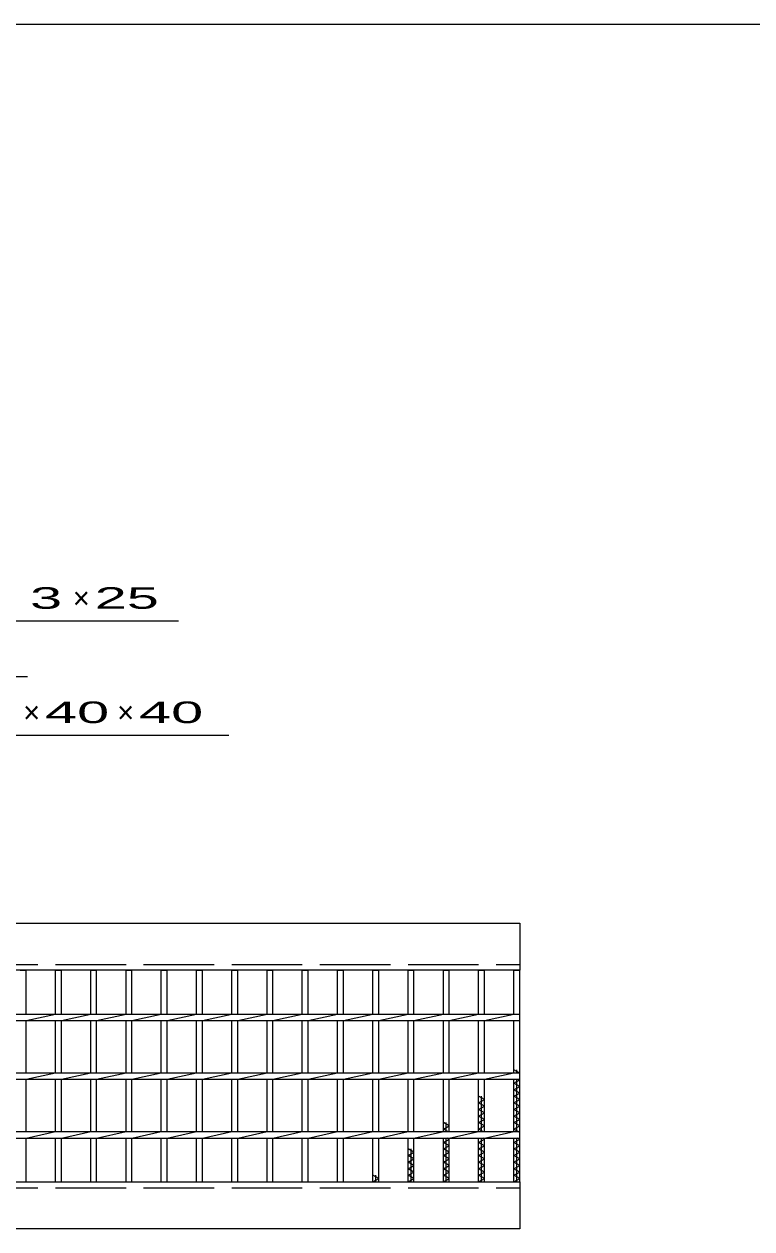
# Model space of a CAD drawing. Units: millimetres, scale not verified. Extents: x -1820 to 1731, y -1282 to 1054.
# Drawn here: x -846 to -227, y 28 to 1054 of the extents above; entities that cross this region are included whole.
import ezdxf
from ezdxf.enums import TextEntityAlignment as Align

# ---------------------------------------------------------------- set-up
doc = ezdxf.new("R2010")
doc.units = ezdxf.units.MM
doc.header["$LTSCALE"] = 10
doc.linetypes.add('DASHED', pattern=[7.5, 6, -1.5])
for name, color, linetype, lineweight in [('0_2', 150, 'Continuous', 25), ('16', 3, 'Continuous', 25), ('22', 4, 'Continuous', 25)]:
    doc.layers.add(name, color=color, linetype=linetype, lineweight=lineweight)
doc.styles.add('ベクトル', font='')
doc.styles.get('ベクトル').set_extended_font_data('ベクトル')

msp = doc.modelspace()

# ---------------------------------------------------------------- linework, layer by layer
at = {"layer": '0_2'}
msp.add_line((-1729, 1053.5), (1731, 1053.5), dxfattribs=at)
at = {"layer": '16'}
for p, q in [((-1419, 288.5), (-424, 288.5)), ((-424, 288.5), (-424, 248.5)), ((-424, 248.5), (-1419, 248.5)), ((-849, 248.5), (-844, 248.5)), ((-844, 211.25), (-844, 248.5)), ((-819, 211.25), (-819, 248.5)), ((-819, 248.5), (-814, 248.5)), ((-814, 211.25), (-814, 248.5)), ((-789, 211.25), (-789, 248.5)), ((-789, 248.5), (-784, 248.5)), ((-784, 211.25), (-784, 248.5)), ((-759, 211.25), (-759, 248.5)), ((-759, 248.5), (-754, 248.5)), ((-754, 211.25), (-754, 248.5)), ((-729, 211.25), (-729, 248.5)), ((-729, 248.5), (-724, 248.5)), ((-724, 211.25), (-724, 248.5)), ((-699, 211.25), (-699, 248.5)), ((-699, 248.5), (-694, 248.5)), ((-694, 211.25), (-694, 248.5)), ((-669, 211.25), (-669, 248.5)), ((-669, 248.5), (-664, 248.5)), ((-664, 211.25), (-664, 248.5)), ((-639, 211.25), (-639, 248.5)), ((-639, 248.5), (-634, 248.5)), ((-634, 211.25), (-634, 248.5)), ((-609, 211.25), (-609, 248.5)), ((-609, 248.5), (-604, 248.5)), ((-604, 211.25), (-604, 248.5)), ((-579, 211.25), (-579, 248.5)), ((-579, 248.5), (-574, 248.5)), ((-574, 211.25), (-574, 248.5)), ((-549, 211.25), (-549, 248.5)), ((-549, 248.5), (-544, 248.5)), ((-544, 211.25), (-544, 248.5)), ((-519, 211.25), (-519, 248.5)), ((-519, 248.5), (-514, 248.5)), ((-514, 211.25), (-514, 248.5)), ((-489, 211.25), (-489, 248.5)), ((-489, 248.5), (-484, 248.5)), ((-484, 211.25), (-484, 248.5)), ((-459, 211.25), (-459, 248.5)), ((-459, 248.5), (-454, 248.5)), ((-454, 211.25), (-454, 248.5)), ((-429, 211.25), (-429, 248.5)), ((-429, 248.5), (-424, 248.5)), ((-424, 68.5), (-424, 248.5)), ((-1419, 211.25), (-424, 211.25)), ((-1419, 205.75), (-424, 205.75)), ((-844, 205.75), (-819, 211.25)), ((-844, 161.25), (-844, 205.75)), ((-819, 161.25), (-819, 205.75)), ((-814, 205.75), (-789, 211.25)), ((-814, 161.25), (-814, 205.75)), ((-789, 161.25), (-789, 205.75)), ((-784, 205.75), (-759, 211.25)), ((-784, 161.25), (-784, 205.75)), ((-759, 161.25), (-759, 205.75)), ((-754, 205.75), (-729, 211.25)), ((-754, 161.25), (-754, 205.75)), ((-729, 161.25), (-729, 205.75)), ((-724, 205.75), (-699, 211.25)), ((-724, 161.25), (-724, 205.75)), ((-699, 161.25), (-699, 205.75)), ((-694, 205.75), (-669, 211.25)), ((-694, 161.25), (-694, 205.75)), ((-669, 161.25), (-669, 205.75)), ((-664, 205.75), (-639, 211.25)), ((-664, 161.25), (-664, 205.75)), ((-639, 161.25), (-639, 205.75)), ((-634, 205.75), (-609, 211.25)), ((-634, 161.25), (-634, 205.75)), ((-609, 161.25), (-609, 205.75)), ((-604, 205.75), (-579, 211.25)), ((-604, 161.25), (-604, 205.75)), ((-579, 161.25), (-579, 205.75)), ((-574, 205.75), (-549, 211.25)), ((-574, 161.25), (-574, 205.75)), ((-549, 161.25), (-549, 205.75)), ((-544, 205.75), (-519, 211.25)), ((-544, 161.25), (-544, 205.75)), ((-519, 161.25), (-519, 205.75)), ((-514, 205.75), (-489, 211.25)), ((-514, 161.25), (-514, 205.75)), ((-489, 161.25), (-489, 205.75)), ((-484, 205.75), (-459, 211.25)), ((-484, 161.25), (-484, 205.75)), ((-459, 161.25), (-459, 205.75)), ((-454, 205.75), (-429, 211.25)), ((-454, 161.25), (-454, 205.75)), ((-429, 161.25), (-429, 205.75)), ((-424, 205.75), (-424, 211.25)), ((-1419, 161.25), (-424, 161.25)), ((-1419, 155.75), (-424, 155.75)), ((-844, 155.75), (-819, 161.25)), ((-844, 111.25), (-844, 155.75)), ((-819, 111.25), (-819, 155.75)), ((-814, 155.75), (-789, 161.25)), ((-814, 111.25), (-814, 155.75)), ((-789, 111.25), (-789, 155.75)), ((-784, 155.75), (-759, 161.25)), ((-784, 111.25), (-784, 155.75)), ((-759, 111.25), (-759, 155.75)), ((-754, 155.75), (-729, 161.25)), ((-754, 111.25), (-754, 155.75)), ((-729, 111.25), (-729, 155.75)), ((-724, 155.75), (-699, 161.25)), ((-724, 111.25), (-724, 155.75)), ((-699, 111.25), (-699, 155.75)), ((-694, 155.75), (-669, 161.25)), ((-694, 111.25), (-694, 155.75)), ((-669, 111.25), (-669, 155.75)), ((-664, 155.75), (-639, 161.25)), ((-664, 111.25), (-664, 155.75)), ((-639, 111.25), (-639, 155.75)), ((-634, 155.75), (-609, 161.25)), ((-634, 111.25), (-634, 155.75)), ((-609, 111.25), (-609, 155.75)), ((-604, 155.75), (-579, 161.25)), ((-604, 111.25), (-604, 155.75)), ((-579, 111.25), (-579, 155.75)), ((-574, 155.75), (-549, 161.25)), ((-574, 111.25), (-574, 155.75)), ((-549, 111.25), (-549, 155.75)), ((-544, 155.75), (-519, 161.25)), ((-544, 111.25), (-544, 155.75)), ((-519, 111.25), (-519, 155.75)), ((-514, 155.75), (-489, 161.25)), ((-514, 111.25), (-514, 155.75)), ((-489, 111.25), (-489, 155.75)), ((-484, 155.75), (-459, 161.25)), ((-484, 111.25), (-484, 155.75)), ((-459, 111.25), (-459, 155.75)), ((-454, 155.75), (-429, 161.25)), ((-454, 111.25), (-454, 155.75)), ((-424, 160.9), (-429, 163.7)), ((-429, 111.25), (-429, 155.75)), ((-429, 152.5), (-424, 155.3)), ((-426.5, 161.25), (-426.5, 163.7)), ((-426.5, 111.25), (-426.5, 155.75)), ((-424, 155.3), (-424.8, 155.75)), ((-424, 155.75), (-424, 161.25)), ((-424, 149.7), (-429, 152.5)), ((-429, 146.9), (-424, 149.7)), ((-424, 144.1), (-429, 146.9)), ((-429, 141.3), (-424, 144.1)), ((-454, 138.5), (-459, 141.3)), ((-459, 135.7), (-454, 138.5)), ((-454, 132.9), (-459, 135.7)), ((-456.5, 111.25), (-456.5, 141.3)), ((-424, 138.5), (-429, 141.3)), ((-429, 135.7), (-424, 138.5)), ((-424, 132.9), (-429, 135.7)), ((-459, 130.1), (-454, 132.9)), ((-454, 127.3), (-459, 130.1)), ((-459, 124.5), (-454, 127.3)), ((-454, 121.7), (-459, 124.5)), ((-429, 130.1), (-424, 132.9)), ((-424, 127.3), (-429, 130.1)), ((-429, 124.5), (-424, 127.3)), ((-424, 121.7), (-429, 124.5)), ((-484, 116.1), (-489, 118.9)), ((-489, 113.3), (-484, 116.1)), ((-485.34, 111.25), (-489, 113.3)), ((-486.5, 111.25), (-486.5, 118.9)), ((-459, 118.9), (-454, 121.7)), ((-454, 116.1), (-459, 118.9)), ((-459, 113.3), (-454, 116.1)), ((-455.34, 111.25), (-459, 113.3)), ((-429, 118.9), (-424, 121.7)), ((-424, 116.1), (-429, 118.9)), ((-429, 113.3), (-424, 116.1)), ((-424, 110.5), (-429, 113.3)), ((-1419, 111.25), (-424, 111.25)), ((-1419, 105.75), (-424, 105.75)), ((-844, 105.75), (-819, 111.25)), ((-844, 68.5), (-844, 105.75)), ((-819, 68.5), (-819, 105.75)), ((-814, 105.75), (-789, 111.25)), ((-814, 68.5), (-814, 105.75)), ((-789, 68.5), (-789, 105.75)), ((-784, 105.75), (-759, 111.25)), ((-784, 68.5), (-784, 105.75)), ((-759, 68.5), (-759, 105.75)), ((-754, 105.75), (-729, 111.25)), ((-754, 68.5), (-754, 105.75)), ((-729, 68.5), (-729, 105.75)), ((-724, 105.75), (-699, 111.25)), ((-724, 68.5), (-724, 105.75)), ((-699, 68.5), (-699, 105.75)), ((-694, 105.75), (-669, 111.25)), ((-694, 68.5), (-694, 105.75)), ((-669, 68.5), (-669, 105.75)), ((-664, 105.75), (-639, 111.25)), ((-664, 68.5), (-664, 105.75)), ((-639, 68.5), (-639, 105.75)), ((-634, 105.75), (-609, 111.25)), ((-634, 68.5), (-634, 105.75)), ((-609, 68.5), (-609, 105.75)), ((-604, 105.75), (-579, 111.25)), ((-604, 68.5), (-604, 105.75)), ((-579, 68.5), (-579, 105.75)), ((-574, 105.75), (-549, 111.25)), ((-574, 68.5), (-574, 105.75)), ((-549, 68.5), (-549, 105.75)), ((-544, 105.75), (-519, 111.25)), ((-544, 68.5), (-544, 105.75)), ((-519, 68.5), (-519, 105.75)), ((-514, 105.75), (-489, 111.25)), ((-514, 68.5), (-514, 105.75)), ((-489, 68.5), (-489, 105.75)), ((-489, 102.1), (-484, 104.9)), ((-486.5, 68.5), (-486.5, 105.75)), ((-484, 104.9), (-485.52, 105.75)), ((-484, 105.75), (-459, 111.25)), ((-484, 68.5), (-484, 105.75)), ((-459, 68.5), (-459, 105.75)), ((-459, 102.1), (-454, 104.9)), ((-456.5, 68.5), (-456.5, 105.75)), ((-454, 104.9), (-455.52, 105.75)), ((-454, 105.75), (-429, 111.25)), ((-454, 68.5), (-454, 105.75)), ((-429, 68.5), (-429, 105.75)), ((-429, 102.1), (-424, 104.9)), ((-426.5, 68.5), (-426.5, 105.75)), ((-424, 104.9), (-425.52, 105.75)), ((-424, 105.75), (-424, 111.25)), ((-514, 93.7), (-519, 96.5)), ((-519, 90.9), (-514, 93.7)), ((-516.5, 68.5), (-516.5, 96.5)), ((-484, 99.3), (-489, 102.1)), ((-489, 96.5), (-484, 99.3)), ((-484, 93.7), (-489, 96.5)), ((-489, 90.9), (-484, 93.7)), ((-454, 99.3), (-459, 102.1)), ((-459, 96.5), (-454, 99.3)), ((-454, 93.7), (-459, 96.5)), ((-459, 90.9), (-454, 93.7)), ((-424, 99.3), (-429, 102.1)), ((-429, 96.5), (-424, 99.3)), ((-424, 93.7), (-429, 96.5)), ((-429, 90.9), (-424, 93.7)), ((-514, 88.1), (-519, 90.9)), ((-519, 85.3), (-514, 88.1)), ((-514, 82.5), (-519, 85.3)), ((-519, 79.7), (-514, 82.5)), ((-484, 88.1), (-489, 90.9)), ((-489, 85.3), (-484, 88.1)), ((-484, 82.5), (-489, 85.3)), ((-489, 79.7), (-484, 82.5)), ((-454, 88.1), (-459, 90.9)), ((-459, 85.3), (-454, 88.1)), ((-454, 82.5), (-459, 85.3)), ((-459, 79.7), (-454, 82.5)), ((-424, 88.1), (-429, 90.9)), ((-429, 85.3), (-424, 88.1)), ((-424, 82.5), (-429, 85.3)), ((-429, 79.7), (-424, 82.5)), ((-544, 71.3), (-549, 74.1)), ((-546.5, 68.5), (-546.5, 74.1)), ((-514, 76.9), (-519, 79.7)), ((-519, 74.1), (-514, 76.9)), ((-514, 71.3), (-519, 74.1)), ((-484, 76.9), (-489, 79.7)), ((-489, 74.1), (-484, 76.9)), ((-484, 71.3), (-489, 74.1)), ((-454, 76.9), (-459, 79.7)), ((-459, 74.1), (-454, 76.9)), ((-454, 71.3), (-459, 74.1)), ((-424, 76.9), (-429, 79.7)), ((-429, 74.1), (-424, 76.9)), ((-424, 71.3), (-429, 74.1)), ((-1419, 68.5), (-424, 68.5)), ((-849, 68.5), (-844, 68.5)), ((-819, 68.5), (-814, 68.5)), ((-789, 68.5), (-784, 68.5)), ((-759, 68.5), (-754, 68.5)), ((-729, 68.5), (-724, 68.5)), ((-699, 68.5), (-694, 68.5)), ((-669, 68.5), (-664, 68.5)), ((-639, 68.5), (-634, 68.5)), ((-609, 68.5), (-604, 68.5)), ((-579, 68.5), (-574, 68.5)), ((-549, 68.5), (-544, 71.3)), ((-549, 68.5), (-544, 68.5)), ((-519, 68.5), (-514, 71.3)), ((-519, 68.5), (-514, 68.5)), ((-489, 68.5), (-484, 71.3)), ((-489, 68.5), (-484, 68.5)), ((-459, 68.5), (-454, 71.3)), ((-459, 68.5), (-454, 68.5)), ((-429, 68.5), (-424, 71.3)), ((-429, 68.5), (-424, 68.5)), ((-424, 68.5), (-424, 28.5)), ((-424, 28.5), (-1419, 28.5))]:
    msp.add_line(p, q, dxfattribs=at)
at = {"layer": '16', "linetype": 'DASHED'}
for p, q in [((-1419, 253.5), (-424, 253.5)), ((-1419, 63.5), (-424, 63.5))]:
    msp.add_line(p, q, dxfattribs=at)
at = {"layer": '22'}
for p, q in [((-1174.25, 545.75), (-714.25, 545.75)), ((-1137.87, 498.5), (-842.87, 498.5)), ((-1111.5, 448.5), (-671.5, 448.5))]:
    msp.add_line(p, q, dxfattribs=at)

# ---------------------------------------------------------------- texts
at = {"layer": '22', "color": 2, "style": 'ベクトル', "width": 2}
for s, p in [(' 3 ', (-854.25, 565.25)), (' 25 ', (-799.25, 565.25)), (' 40 ', (-841.5, 468)), (' 40 ', (-761.5, 468))]:
    msp.add_text(s, height=18.33, dxfattribs=at).set_placement(p, align=Align.MIDDLE_LEFT)
at = {"layer": '22', "color": 2, "style": 'ベクトル'}
for p in [(-804.25, 565.25), (-846.5, 468), (-766.5, 468)]:
    msp.add_text('×', height=18.33, dxfattribs=at).set_placement(p, align=Align.MIDDLE_LEFT)

doc.saveas('drawing.dxf')
